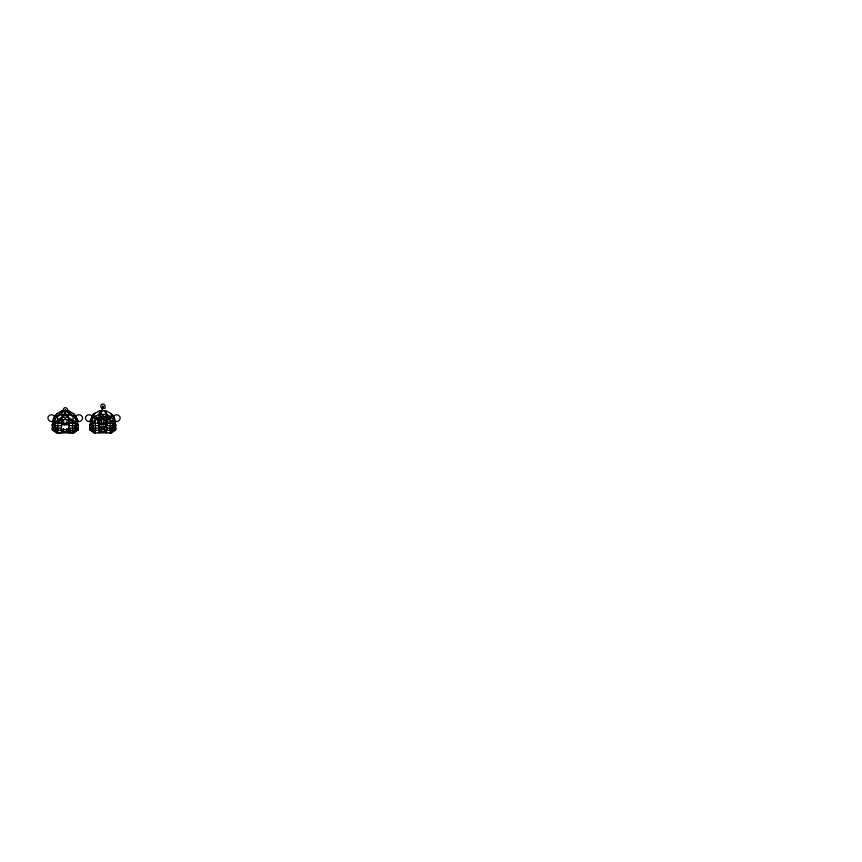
<?xml version="1.0" encoding="UTF-8"?>
<svg xmlns="http://www.w3.org/2000/svg" width="862" height="862" viewBox="0 0 862 862"><rect width="100%" height="100%" fill="white"/><g stroke="black" fill="none" stroke-linecap="round" stroke-linejoin="round"><path stroke-width="1.29" d="M65.092 414.353L65.103 410.743M92.74 416.227L94.324 413.674L92.083 416.26L92.04 419.525L93.074 421.733L93.505 430.461L95.445 432.907C95.531 426.367 95.413 419.956 94.324 413.674L99.669 410.743L105.918 410.743L111.241 413.674L113.536 416.26L115.605 421.141L114.463 423.21L114.948 424.319M106.823 417.661L106.931 414.568L104.83 410.743M77.397 424.319L77.214 421.141L68.367 410.743L62.118 410.743L56.795 413.674L54.532 416.26L52.42 421.141L53.573 423.21L53.088 424.319M114.463 423.21L91.124 423.21L89.788 424.319L89.788 429.912L94.335 432.907L111.241 432.907L115.788 429.912L115.788 424.319L114.463 423.21L114.754 421.141L111.241 416.939L106.522 414.353L99.055 414.353L94.324 416.939L90.822 421.141C87.148 423.371 83.075 417.596 87.062 415.333A3.954 3.954 0 0 1 91.07 415.355L92.083 416.26L91.135 419.923M72.591 421.733L77.214 421.141C80.888 423.371 85.004 417.617 81.017 415.333A3.954 3.954 0 0 0 76.998 415.355L73.701 416.939L68.982 414.353L61.504 414.353L56.795 416.939L53.53 415.355A3.954 3.954 0 0 0 49.511 415.333C45.535 417.607 49.608 423.361 53.282 421.152L62.118 410.743L61.504 414.353L62.517 417.122L61.504 419.568L61.504 432.907M99.055 419.568L100.067 417.122L99.055 414.353L99.669 410.743M68.001 412.208L68.367 410.743L73.701 413.674L75.985 416.26L74.531 430.461L72.591 432.907L68.982 430.461L78.248 429.912L78.248 424.319L76.912 423.21L53.573 423.21L52.237 424.319L52.237 429.912L56.795 432.907L73.701 432.907L78.248 429.912M110.142 421.733L114.754 421.141C118.439 423.371 122.555 417.617 118.557 415.333A3.954 3.954 0 0 0 114.538 415.355L113.536 416.26L113.536 419.525L112.502 421.733L112.071 430.461L110.142 432.907L110.142 419.568L112.394 414.967M100.207 417.661L102.028 415.926A4.666 4.245 0 0 1 103.946 416.023L105.196 417.661M59.693 432.907L63.195 431.56L63.745 429.276M53.595 419.923L54.532 416.26L55.955 430.461L57.894 432.907C57.98 426.367 57.873 419.956 56.795 413.674M63.551 428.479L63.195 431.56L67.344 431.56L70.846 432.907M105.498 417.661L106.522 414.353L105.52 410.743M99.227 417.661L101.931 410.743M74.962 423.21L76.287 424.319L76.287 429.912L72.602 432.907C72.494 426.367 72.623 419.956 73.701 413.674M90.639 424.319L91.124 423.21L89.971 421.141L92.083 416.26M101.619 410.743L98.914 417.661M76.912 423.21L78.065 421.141L75.985 416.26L76.901 419.923M112.588 415.182L110.939 417.661L94.637 417.661L92.977 415.182M112.502 423.21L113.838 424.319L113.838 429.912L111.241 432.907L114.948 429.912L113.041 431.108M94.324 413.674L92.363 415.893L94.874 413.372L93.107 415.409M64.37 424.729L65.253 423.835L65.975 424.729M101.662 424.75L102.546 423.845L103.278 424.75M52.42 421.141L55.534 421.733L62.517 417.122L63.896 417.122L65.243 418.35L66.579 417.122L67.958 417.122L74.962 421.733M89.971 421.141L93.074 421.733L100.067 417.122L111.241 416.939L111.241 413.674M94.508 413.857L95.37 413.103M52.237 424.319L54.198 424.319L55.534 423.21M89.788 424.319L91.749 424.319L93.074 423.21M111.985 431.409L110.153 432.907L113.838 429.912L115.788 429.912M73.701 432.907L76.47 430.655M104.022 417.122L102.567 418.587L101.091 417.122M66.794 429.276L67.344 431.56L69.671 430.278M107.222 430.278L104.884 431.56L100.746 431.56L98.408 430.278M62.517 417.122L57.894 419.568L72.591 419.568M102.793 415.958L95.445 419.568L110.142 419.568L112.502 421.733M62.183 410.98L62.764 410.743M93.171 414.967L94.346 417.262L98.828 417.391L100.067 417.122L99.044 414.353M75.791 416.034L73.529 416.734M113.838 429.912L106.522 430.461M56.967 416.734L54.726 416.034M62.01 415.743L68.464 415.743M77.214 421.141L78.065 421.141M114.754 421.141L115.605 421.141M55.534 421.733L57.894 421.733M93.074 421.733L94.044 421.733M76.287 424.319L78.248 424.319M113.105 424.319L115.788 424.319M98.387 424.589L99.432 424.589L99.432 426.959L101.554 428.134L104.011 428.134L106.198 426.959L106.198 424.589L107.244 424.589M61.504 424.75L68.982 424.75M99.055 424.75L106.522 424.75M52.237 425.656L61.504 425.656M68.982 425.656L78.248 425.656M89.788 425.656L99.055 425.656M106.522 425.656L115.788 425.656M52.237 428.102L61.504 428.102M68.982 428.102L78.248 428.102M89.788 428.102L99.13 428.102M106.522 428.102L115.788 428.102M60.857 429.632L69.671 429.632M98.408 429.632L107.222 429.632M52.237 429.912L61.504 430.461M89.788 429.912L99.055 430.461M106.522 417.661L99.065 417.661L100.067 417.122L95.445 419.568L100.067 417.133L99.055 417.661L99.055 432.907M106.522 419.568L105.606 417.143M67.936 428.759L69.876 429.341M67.721 410.743L69.973 412.553M68.012 410.743L69.833 412.521M105.498 417.122L110.142 419.568M60.857 430.278L63.195 431.56M91.566 430.655L94.335 432.907M57.894 432.907L54.198 429.912L54.198 424.319M53.088 429.912L56.795 432.907M93.592 431.409L95.434 432.907L91.749 429.912L91.749 424.319M103.084 407.521L103.623 406.767L102.664 405.98L102.406 408.545L105.045 408.243L105.11 405.593L103.699 404.127L101.835 404.203L100.789 405.711L100.929 407.112L102.793 410.743M65.534 411.12L66.072 410.366L65.113 409.579L64.855 412.144L67.495 411.842L67.57 409.202L66.158 407.726L64.284 407.801L63.238 409.31L63.379 410.711L65.243 414.353M107.664 428.737L106.198 426.959L99.432 426.959L98.527 425.386M104.356 410.743L106.522 414.353L106.522 432.907M66.967 428.479L67.344 431.56M62.118 410.743L62.495 412.208M113.536 416.26L114.452 419.923M68.367 410.743L68.982 414.353L67.958 417.122L68.982 419.568L68.982 432.907M90.822 421.141L91.124 423.21M53.272 421.141L53.573 423.21M65.383 410.743L65.383 414.353M59.704 423.21A2.263 2.144 -35.4 0 1 59.974 420.182A2.263 2.144 -35.4 0 1 63.066 420.182A2.263 2.144 -35.4 0 1 63.012 423.21M67.484 423.21A2.263 2.144 35.5 0 1 67.43 420.182A2.263 2.144 35.5 0 1 70.512 420.182A2.263 2.144 35.5 0 1 70.781 423.21M98.311 423.21A2.09 2.08 -90 0 1 98.193 420.203A2.09 2.08 -90 0 1 101.188 420.203A2.09 2.08 -90 0 1 101.069 423.21M98.764 421.141C100.207 424.082 100.994 418.695 98.764 421.141M105.379 421.152C106.683 423.835 107.416 418.91 105.379 421.152M62.053 421.701C60.997 423.878 60.76 420.139 62.053 421.701M101.554 428.134L100.746 431.56L101.554 426.959L101.554 428.134M69.628 422.014C67.861 423.77 68.755 419.708 69.628 422.014M68.669 415.182L61.805 415.182A6.045 4.741 0 0 1 68.669 415.182M104.884 429.632L104.011 426.959L104.884 431.56L104.884 429.632M104.528 423.21A17.757 9.46 3.6 0 0 107.287 423.21A2.155 2.058 18.1 0 0 107.384 420.214A2.155 2.058 18.1 0 0 104.259 420.214A2.155 2.058 18.1 0 0 104.528 423.21"/></g></svg>
